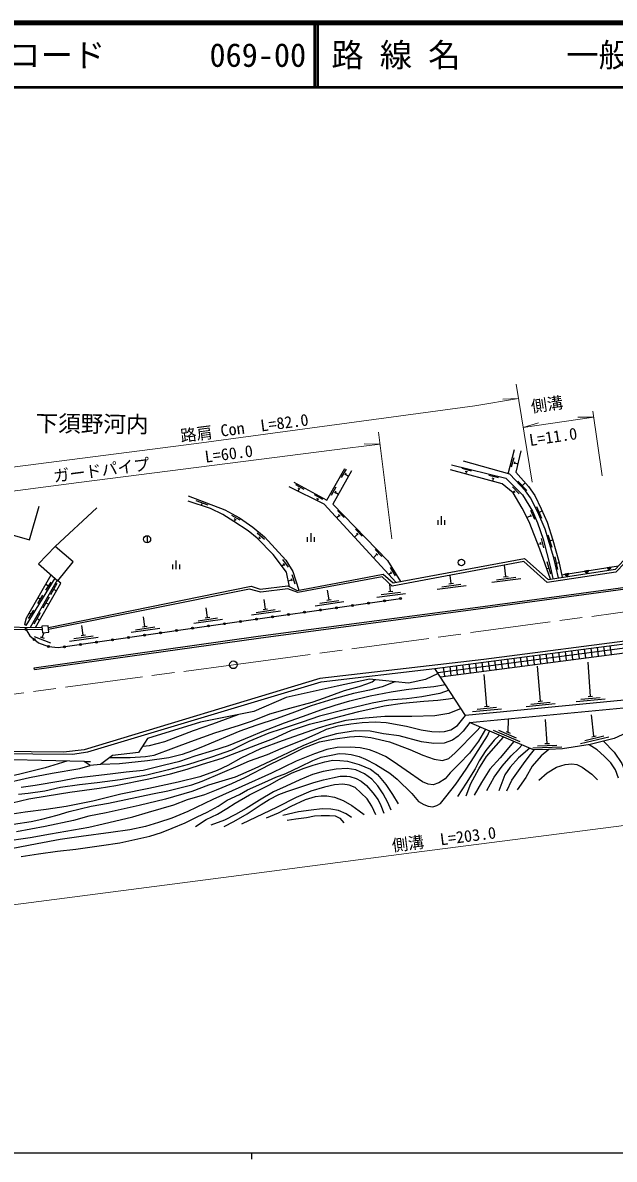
# Model space of a CAD drawing. Units: millimetres at full size, sheet at 1:1000; details may follow other scales. Extents: x 40000 to 680000, y 20000 to 380000.
# Drawn here: x 132621 to 224168, y 204000 to 380000 of the extents above; entities that cross this region are included whole.
import ezdxf
from ezdxf.enums import TextEntityAlignment as Align

# ---------------------------------------------------------------- set-up
doc = ezdxf.new("R2010")
doc.units = ezdxf.units.MM
doc.header["$LTSCALE"] = 1000
doc.linetypes.add('CHAIN', pattern=[18.5, 12, -1.5, 3.5, -1.5])
for name, color, linetype, lineweight in [('M-BGD', 7, 'Continuous', 25), ('M-BMK', 2, 'CHAIN', 13), ('M-BMK-SRVR', 3, 'Continuous', 25), ('M-STR-HTXT', 7, 'Continuous', 13), ('M-TTL', 2, 'Continuous', 140), ('M-TTL-BAND', 7, 'Continuous', 25), ('M-TTL-LINE', 7, 'Continuous', 50)]:
    doc.layers.add(name, color=color, linetype=linetype, lineweight=lineweight)
doc.layers.add('M-BMK-HTXT', color=7, linetype='Continuous')
doc.layers.add('M-TTL-TXT', color=7, linetype='Continuous')
doc.styles.add('ＭＳ ゴシック', font='')
doc.styles.get('ＭＳ ゴシック').set_extended_font_data('MS Gothic')

msp = doc.modelspace()

# ---------------------------------------------------------------- hatches: boundary and pattern name
at = {"layer": 'M-BGD'}
for points in [[(223050, 295611), (223668, 295707, -0.84072)], [(216509, 294601), (217128, 294696, -0.84072)], [(219588, 295076), (220207, 295172, -0.84072)]]:
    msp.add_hatch(color=256, dxfattribs=at).paths.add_polyline_path(points)

# ---------------------------------------------------------------- linework, layer by layer
for p, q in [((207741, 310151), (208732, 313935)), ((208612, 312639), (208221, 311191)), ((208751, 312005), (208660, 311668)), ((208706, 311837), (209230, 311695)), ((182663, 310873), (181918, 309571)), ((182638, 310225), (182464, 309921)), ((182551, 310073), (183042, 309792)), ((202062, 310580), (200607, 310947)), ((201431, 310430), (201092, 310515)), ((201261, 310473), (201173, 310121)), ((206237, 309529), (204782, 309896)), ((176183, 307743), (174867, 308464)), ((181077, 308103), (180332, 306801)), ((205606, 309379), (205267, 309464)), ((205437, 309422), (205334, 309013)), ((209475, 307070), (208411, 308128)), ((209240, 309019), (210613, 307566)), ((209927, 308292), (210399, 308738)), ((175381, 307841), (175185, 307484)), ((175534, 307757), (175227, 307925)), ((179085, 306152), (177770, 306873)), ((178436, 306165), (178130, 306334)), ((178283, 306249), (178148, 306002)), ((181052, 307455), (180878, 307151)), ((180965, 307303), (181480, 307008)), ((208731, 307386), (208531, 307185)), ((208855, 307263), (208607, 307510)), ((161322, 305280), (159451, 305988)), ((160386, 305634), (160238, 305243)), ((212127, 305100), (212912, 303260)), ((166290, 302977), (164974, 303698)), ((165488, 303074), (165321, 302769)), ((165641, 302990), (165334, 303158)), ((181625, 303717), (181212, 303320)), ((182361, 303386), (181320, 304466)), ((181746, 303591), (181503, 303843)), ((196892, 302250), (196892, 302947)), ((197425, 302250), (197425, 303578)), ((197958, 302250), (197958, 302947)), ((211289, 303645), (210655, 303368)), ((211359, 303484), (211219, 303805)), ((211864, 303077), (211264, 304452)), ((212519, 304180), (213026, 304396)), ((170062, 299998), (168916, 300965)), ((177238, 299636), (177238, 300965)), ((185165, 300476), (184124, 301556)), ((151864, 300563), (151864, 299463)), ((169296, 300252), (169084, 300002)), ((169429, 300139), (169162, 300365)), ((176704, 299636), (176704, 300333)), ((177771, 299636), (177771, 300333)), ((184429, 300808), (183950, 300347)), ((184550, 300682), (184307, 300934)), ((212814, 299326), (212355, 299207)), ((212858, 299157), (212770, 299495)), ((213293, 298675), (212916, 300127)), ((213895, 300709), (214488, 298798)), ((214192, 299753), (214666, 299901)), ((137655, 298876), (135084, 296231)), ((187445, 297679), (186896, 297150)), ((188182, 297347), (187141, 298427)), ((187567, 297553), (187324, 297805)), ((155851, 295391), (155851, 296088)), ((156384, 295391), (156384, 296719)), ((156918, 295391), (156918, 296088)), ((173076, 296106), (172741, 295847)), ((173772, 295696), (172854, 296883)), ((173183, 295967), (172969, 296244)), ((207394, 294226), (207166, 296017)), ((214366, 294591), (213777, 296503)), ((214968, 297271), (215404, 295319)), ((215186, 296295), (215624, 296393)), ((216004, 294523), (224806, 295882)), ((223668, 295707), (223050, 295611)), ((174770, 293080), (174320, 294511)), ((189676, 294819), (189276, 294566)), ((190330, 294346), (189528, 295614)), ((189769, 294671), (189582, 294967)), ((198921, 293144), (198757, 294426)), ((205945, 293738), (208920, 294119)), ((207047, 294182), (207742, 294270)), ((214072, 295547), (213736, 295444)), ((217128, 294696), (216509, 294601)), ((220207, 295172), (219588, 295076)), ((137933, 293665), (133762, 286367)), ((136603, 292753), (136174, 293016)), ((136211, 292113), (136995, 293393)), ((137897, 293140), (136905, 291404)), ((137401, 292272), (137826, 292029)), ((174259, 293705), (173747, 293544)), ((174311, 293538), (174207, 293872)), ((189563, 291948), (189419, 293076)), ((196765, 292263), (201229, 292834)), ((197471, 292656), (200447, 293036)), ((198574, 293099), (199268, 293188)), ((205239, 293346), (209702, 293916)), ((134959, 290069), (135742, 291348)), ((135351, 290708), (134979, 290936)), ((136704, 291053), (135712, 289317)), ((170179, 289205), (169965, 290690)), ((178580, 290116), (181549, 290546)), ((179675, 290578), (180368, 290678)), ((180022, 290628), (179807, 292113)), ((187407, 291068), (191871, 291638)), ((188113, 291461), (191089, 291841)), ((189216, 291904), (189910, 291993)), ((133532, 287740), (134316, 289019)), ((136208, 290185), (136643, 289936)), ((161216, 287912), (161003, 289397)), ((168038, 288290), (172492, 288933)), ((168738, 288694), (171707, 289123)), ((169833, 289155), (170526, 289255)), ((177881, 289712), (182335, 290356)), ((133924, 288380), (133618, 288567)), ((135307, 288608), (134315, 286871)), ((134811, 287739), (135257, 287484)), ((151522, 286519), (151308, 288003)), ((159075, 286998), (163529, 287638)), ((159774, 287402), (162744, 287829)), ((160870, 287862), (161563, 287962)), ((125874, 286131), (135612, 286044)), ((125903, 286508), (135587, 286335)), ((135630, 284800), (135933, 285570)), ((141638, 285098), (142331, 285198)), ((141984, 285148), (141771, 286633)), ((149380, 285605), (153834, 286245)), ((150080, 286008), (153049, 286435)), ((151175, 286469), (151868, 286569)), ((134404, 284959), (136917, 283973)), ((135305, 284928), (135956, 284672)), ((139843, 284234), (144297, 284874)), ((140542, 284637), (143512, 285064)), ((196418, 280007), (232756, 284752)), ((232846, 284065), (196872, 279310)), ((197258, 278719), (232936, 283378)), ((222737, 282046), (222555, 283420)), ((223728, 282175), (223547, 283549)), ((208854, 280233), (208673, 281607)), ((209846, 280362), (209664, 281736)), ((210838, 280492), (210656, 281866)), ((211829, 280621), (211648, 281995)), ((212821, 280751), (212639, 282125)), ((213812, 280880), (213631, 282254)), ((214804, 281010), (214622, 282384)), ((215795, 281139), (215614, 282513)), ((216787, 281269), (216605, 282643)), ((217779, 281398), (217597, 282772)), ((218770, 281528), (218589, 282902)), ((219762, 281657), (219580, 283031)), ((220753, 281787), (220572, 283161)), ((221745, 281916), (221563, 283290)), ((134450, 279840), (134412, 280114)), ((197947, 278809), (197765, 280183)), ((198939, 278938), (198757, 280312)), ((199930, 279068), (199749, 280442)), ((200922, 279197), (200740, 280571)), ((201913, 279327), (201732, 280701)), ((202905, 279456), (202723, 280830)), ((203896, 279586), (203715, 280960)), ((204888, 279715), (204706, 281089)), ((205880, 279844), (205698, 281219)), ((206871, 279974), (206690, 281348)), ((207863, 280103), (207681, 281478)), ((212728, 274940), (212304, 280362)), ((220468, 275681), (220109, 281001)), ((204436, 274146), (204050, 279082)), ((211263, 274499), (214250, 274784)), ((212379, 274907), (213076, 274974)), ((218285, 274869), (222765, 275298)), ((219003, 275240), (221990, 275525)), ((220119, 275648), (220816, 275714)), ((202253, 273335), (206733, 273764)), ((202971, 273705), (205958, 273991)), ((204087, 274113), (204784, 274180)), ((210545, 274129), (215025, 274557)), ((221014, 269501), (220664, 272811)), ((207745, 270113), (207810, 272207)), ((213791, 268384), (213549, 272082)), ((205440, 270444), (209579, 268678)), ((206248, 270425), (209007, 269248)), ((207423, 270250), (208067, 269975)), ((218965, 268394), (223342, 269442)), ((219625, 268860), (222542, 269559)), ((220673, 269420), (221354, 269583)), ((211566, 267700), (216062, 267869)), ((212304, 268028), (215302, 268140)), ((213442, 268371), (214141, 268397)), ((142120, 265607), (143110, 265576))]:
    msp.add_line(p, q, dxfattribs=at)
for points in [[(209729, 313731), (208911, 310397), (210908, 308170), (211867, 306789), (212877, 304731), (213798, 302646), (214668, 299896), (215584, 296589), (216084, 294126)], [(198987, 311562), (207366, 309453), (209944, 306886), (211524, 304358), (212308, 302563), (213155, 300009), (214305, 295572), (214667, 293911)], [(215513, 294039), (214819, 297149), (213452, 301559), (212326, 304194), (211188, 306419), (210408, 307533), (208005, 310077), (200845, 312096)], [(174565, 308855), (179676, 306053), (182483, 310955)], [(183491, 310591), (180618, 305472), (189061, 296711), (191111, 293470)], [(214310, 293857), (212637, 298480), (210994, 302707), (209907, 304829), (208542, 307176), (206824, 308616), (198848, 310741)], [(190407, 293339), (179248, 305452), (173843, 308156)], [(158202, 306739), (163901, 304582), (166152, 303349), (168254, 301864), (170013, 300380), (173316, 296766), (174429, 295034), (175338, 292140)], [(128260, 306178), (127012, 301823), (133674, 299913), (135177, 305155)], [(135084, 296231), (138056, 293554), (140427, 296508), (137655, 298876), (144075, 304875)], [(173930, 292667), (173466, 294891), (171375, 297646), (168918, 300172), (167502, 301304), (165308, 302778), (163593, 303864), (161696, 304754), (158225, 305917)], [(285481, 303158), (247589, 297593), (244848, 299839), (225818, 296376), (224399, 294908), (213769, 293320), (210163, 296585), (189788, 292728), (188243, 294186), (175196, 291745), (173653, 292336), (169444, 291808), (167706, 292303), (136618, 286015)], [(134412, 280114), (169050, 284985), (203060, 289517), (241109, 294668), (286063, 300749)], [(134450, 279840), (169088, 284711), (203097, 289243), (241147, 294394), (286086, 300473)], [(136588, 286367), (167970, 292730), (169378, 292272), (173632, 292811), (175108, 292097), (181117, 293238), (188424, 294613), (189940, 293252), (210275, 297043), (213964, 293805), (224343, 295377), (225596, 296744), (245092, 300233), (247676, 298042), (252538, 298661)], [(137588, 293975), (133106, 286657), (132955, 286851), (133204, 287846), (137019, 294488)], [(134617, 286352), (138494, 293211), (138060, 293560)], [(286657, 290971), (271111, 288750), (269203, 288517), (268185, 289788), (248315, 287268), (228585, 284615), (203978, 281400), (178607, 278429), (142142, 267386), (138953, 267035), (118918, 267267), (99143, 267632), (80170, 264962), (66472, 263165)], [(133115, 286066), (133722, 285050), (135047, 283998), (136600, 283412), (138110, 283227), (159242, 286279), (191068, 290828)], [(79943, 264616), (99574, 267255), (127998, 266838), (140320, 266710), (142693, 267098), (178828, 277952), (196418, 280007)], [(245514, 275458), (241816, 276363), (238367, 276725), (235866, 276942), (232966, 276960), (231585, 275637), (201165, 272725), (196418, 280007)], [(196928, 279225), (194946, 278311), (192334, 277737), (186293, 278368), (181302, 277258), (173403, 275519), (168366, 273355), (160118, 271664), (151946, 269164), (150560, 266973), (146506, 266532), (144637, 265146), (143042, 264992), (142120, 265607), (124488, 266009)], [(146107, 266236), (149262, 266196), (151640, 266348), (152952, 266559), (156022, 267719), (158624, 268704), (162338, 270027), (166188, 271248), (168195, 271886), (170876, 272960), (173971, 273846), (177408, 274802), (179344, 275452), (182404, 276598), (184683, 277189), (185864, 277601), (186702, 277943), (187145, 278279)], [(198594, 276669), (197191, 276123), (194389, 275624), (192051, 275308), (189187, 275112), (186691, 274637), (182646, 273626), (178575, 272600), (175860, 271676), (172618, 270579), (170695, 269983), (167635, 268678), (164920, 267377), (161846, 266277), (158279, 265122), (155170, 264329), (151822, 263490), (147701, 262783), (144158, 262308), (141427, 261978), (138456, 261589), (136064, 260992), (133471, 260639), (131950, 260469)], [(132373, 261604), (134559, 261942), (138504, 262625), (140902, 263075), (143069, 263318), (146156, 263686), (148652, 264002), (151282, 264257), (154575, 265086), (156912, 265658), (159311, 266485), (162055, 267279), (164478, 268082), (167952, 269522), (169680, 270263), (173142, 271605), (175930, 272590), (178894, 273629), (180951, 274334), (183228, 274991), (186375, 275747), (189625, 276379), (191950, 276744), (194149, 277012), (196219, 277195), (198053, 277499)], [(190227, 277957), (188271, 277177), (186299, 276633), (183821, 276102), (180609, 275239), (177242, 274235), (174693, 273257), (171987, 272239), (168716, 271164), (166225, 270291), (160827, 268024), (158868, 267246), (157282, 266666), (155240, 266159), (151909, 265697), (147586, 265249), (144637, 265146)], [(130999, 259202), (133580, 259834), (136417, 260260), (139904, 260834), (144438, 261445), (147031, 261883), (152149, 262893), (155497, 263708), (158094, 264418), (160456, 265184), (163493, 266124), (165770, 267012), (169364, 268401), (171422, 269167), (174212, 270434), (175466, 270860), (177016, 271386), (179329, 271958), (181865, 272640), (184653, 273321), (188542, 274200), (191403, 274626), (194709, 274919), (196852, 275102), (198520, 275284), (199369, 275480)], [(200463, 273801), (198554, 273019), (196375, 272679), (192816, 272591), (188639, 272566), (185608, 272323), (182646, 271967), (180053, 271287), (178357, 270748), (172754, 268776), (169438, 267556), (166382, 266109), (164371, 264999), (162711, 264229), (160008, 263244), (156693, 262403), (152161, 261417), (147812, 260515), (143451, 259443), (139333, 258615), (136249, 258188), (132997, 257737), (130964, 257420)], [(151185, 267961), (152215, 268051), (154628, 268684), (159063, 270387), (162040, 271416), (165966, 272863)], [(131194, 255875), (133935, 256303), (135580, 256667), (137932, 257309), (139803, 257861), (143211, 258666), (145888, 259157), (148551, 259696), (152726, 260615), (155099, 261029), (158770, 261959), (160365, 262536), (163557, 263895), (165972, 264939), (167730, 265704), (170498, 266686), (172633, 267590), (176114, 269022), (178327, 270004), (179621, 270594), (181454, 271146), (183419, 271448), (185164, 271649), (187161, 271724), (188869, 271649), (191989, 271045), (194303, 270506), (195923, 270255), (197066, 270205), (197920, 270242), (198887, 270518), (199929, 271196), (201165, 272725)], [(201816, 271622), (200783, 270305), (200003, 269526), (199111, 268911), (197818, 268422), (196261, 268359), (194352, 268660), (190882, 269575), (188433, 269876), (186394, 270278), (184134, 270328), (181205, 269863), (178969, 269273), (175978, 268004), (172697, 266470), (168423, 264459), (165494, 263152), (161372, 261933), (158785, 260967), (154711, 259772), (150636, 258765), (145535, 257671), (142860, 257145), (140496, 256479), (136085, 255549), (131674, 254731)], [(129489, 253204), (133757, 253850), (136909, 254405), (142866, 255453), (145047, 255957), (149653, 257042), (152099, 257747), (156001, 258911), (158132, 259717), (160781, 260500), (162622, 261231), (164971, 262193), (167102, 263187), (170850, 265143), (173765, 266545), (176124, 267705), (177486, 268246), (178557, 268637), (180982, 269104), (183176, 269394), (184752, 269495), (186492, 269318), (189398, 268624), (192514, 267439), (194543, 266558), (196287, 265938), (197560, 265736), (198556, 266038), (199552, 266945), (202898, 270328), (203419, 270938)], [(204215, 270599), (203137, 268739), (201775, 266896), (200173, 265244), (198797, 263819), (198003, 262937), (197020, 262282), (196162, 261993), (195368, 262068), (194511, 262433), (191975, 264185), (189941, 265611), (188743, 266354), (187394, 267009), (186272, 267399), (184823, 267727), (183291, 267829), (181287, 267778), (179673, 267438), (177753, 266807), (174927, 265647), (171104, 263780), (166524, 261749), (162020, 259692), (158169, 257861), (155696, 256814), (153654, 256172), (151645, 255514), (149187, 255023), (146257, 254619), (141652, 253963), (138400, 253497), (134865, 252865), (130817, 252095)], [(132395, 250891), (135080, 251275), (137988, 251708), (140858, 252026), (144797, 252590), (147667, 252998), (149491, 253431), (152276, 254021), (154113, 254594), (155758, 255257), (157750, 256115), (159612, 257032), (161143, 257758), (162856, 258655), (164234, 259585), (166147, 260464), (167400, 261195), (170093, 262420), (171815, 263172), (173346, 263758), (175620, 264808), (177495, 265738), (178783, 266286), (180378, 266579), (181571, 266835), (182553, 266809), (183459, 266695), (184684, 266376), (185691, 265969), (187287, 265139), (189444, 263772), (190567, 262880), (192865, 260620), (193873, 259421), (194677, 258936), (195353, 258669), (196105, 258592), (196705, 258758), (197253, 259115), (198124, 260124), (199668, 262076), (201226, 264424), (202490, 266301), (203741, 268267), (204544, 269554), (204871, 270319)], [(206397, 269668), (205565, 268891), (204302, 267311), (203255, 265688), (202618, 264440), (201238, 262253), (199899, 260164)], [(201240, 260267), (201992, 262178), (203230, 264437), (204417, 266389), (205872, 268086), (207050, 269389)], [(208651, 268707), (206511, 266173), (204929, 264398), (203627, 262332), (202505, 260408)], [(204431, 261108), (205566, 263162), (206829, 264869), (208221, 266479), (209408, 267600), (209927, 268162)], [(211100, 267662), (209344, 266185), (208082, 264707), (207252, 263531), (206296, 261072)], [(224814, 263019), (224340, 264287), (223635, 265375), (222598, 266411), (221548, 267383), (220269, 268192)], [(222488, 268749), (224149, 267026), (225327, 265310), (225852, 264006), (226249, 263136)], [(159347, 255510), (160984, 256637), (162741, 257454), (164191, 258314), (165479, 259145), (167735, 260435), (170797, 261993), (172361, 262879), (174329, 263850), (176175, 264590), (177589, 265021), (179396, 265545), (180622, 265801), (181699, 265761), (182858, 265640), (184691, 265141), (186456, 264415), (187507, 263579), (188828, 262029), (189866, 260508), (190714, 259028)], [(207558, 261059), (208324, 262728), (210098, 265241), (211004, 266426), (211819, 267430)], [(214049, 267448), (212853, 266490), (211450, 264859), (210494, 263135), (209116, 261211)], [(101191, 258183), (102655, 258458), (106814, 258537), (109992, 258582), (114061, 259022), (118660, 259821), (124523, 260881), (129167, 262099), (133666, 263136), (137150, 263800), (141433, 264488), (143042, 264992)], [(139438, 265668), (136115, 264628), (131974, 263574), (129110, 262988), (126484, 262582), (123575, 262266), (119957, 261568), (116338, 260835), (113373, 260530), (107286, 260068), (103862, 259674), (101916, 259459)], [(189637, 258086), (189138, 259230), (188398, 260575), (187563, 261853), (186660, 262862), (185489, 263696), (184166, 264317), (182819, 264492), (181136, 264411), (179129, 264048), (177469, 263589), (175516, 262768), (173386, 261771), (171447, 260897), (169263, 259590), (167224, 258293), (165568, 257365), (163871, 256531), (161716, 255737)], [(212500, 262728), (213788, 263861), (215217, 264728), (216571, 265149), (217617, 265213), (218395, 265136), (219211, 264728), (220717, 263632), (221584, 262740)], [(163805, 255523), (165300, 256304), (167347, 257514), (169504, 258917), (170783, 259697), (172265, 260477), (173504, 260961), (176123, 261854), (177658, 262365), (179193, 262769), (180553, 263078), (181752, 263307), (182762, 263320), (183247, 263280), (184223, 262983), (184977, 262566), (185812, 261894), (186808, 260723), (187630, 259645), (188048, 258798), (188506, 257574)], [(187250, 257345), (186658, 258663), (185944, 259834), (184947, 260748), (184045, 261569), (183143, 261946), (182173, 262067), (180880, 261986), (179318, 261636), (177226, 261016), (174932, 260017), (171996, 258551), (166488, 255901)], [(170342, 256871), (172201, 257624), (174167, 258687), (176376, 259696), (177951, 260167), (178800, 260288), (179689, 260301), (180860, 260086), (182227, 259573), (183546, 258807), (184691, 257973), (185445, 257381)], [(183477, 256922), (182682, 257500), (181484, 258012), (180299, 258227), (178965, 258281), (177282, 258038), (175275, 257783), (172865, 257218)], [(173551, 256505), (174871, 256693), (176514, 256922), (177794, 257204), (178804, 257231), (180097, 257258), (180959, 257164), (181672, 256828), (182332, 256074)]]:
    msp.add_lwpolyline(points, dxfattribs=at)
for points in [[(135654, 285546), (136651, 285631), (136565, 286628), (135569, 286542)], [(201786, 271635), (231005, 274412), (230235, 273154), (228058, 271110), (226648, 270283), (224131, 269174), (220432, 268217), (216151, 267560), (214049, 267448), (211646, 267429)]]:
    msp.add_lwpolyline(points, close=True, dxfattribs=at)
for centre, radius in [((151864, 300013), 550), ((200507, 296415), 500), ((188593, 290474), 150), ((191068, 290828), 150), ((176219, 288706), 150), ((178693, 289059), 150), ((181168, 289413), 150), ((183643, 289767), 150), ((186118, 290120), 150), ((163844, 286937), 150), ((166319, 287291), 150), ((168794, 287644), 150), ((171269, 287998), 150), ((173744, 288352), 150), ((133115, 286066), 150), ((151472, 285157), 150), ((153946, 285514), 150), ((156420, 285872), 150), ((158895, 286229), 150), ((161370, 286583), 150), ((134406, 284507), 150), ((136621, 283409), 150), ((139100, 283370), 150), ((141574, 283728), 150), ((144049, 284085), 150), ((146523, 284442), 150), ((148997, 284800), 150)]:
    msp.add_circle(centre, radius, dxfattribs=at)
for centre in [(223351, 295713), (216810, 294703), (219889, 295178)]:
    msp.add_arc(centre, 318, 198.67147, 358.8892, dxfattribs=at)
at = {"layer": 'M-BMK'}
msp.add_lwpolyline([(65830, 267357), (91939, 270769), (120902, 274650), (165228, 280576), (202364, 285603), (252530, 292369), (264222, 293885), (304529, 299059), (346150, 304441), (357479, 305638), (363573, 306096), (374421, 306712), (382389, 306894), (395072, 306937), (410679, 306219), (425284, 304805), (434884, 303442), (450917, 300425), (463215, 297510)], dxfattribs=at)
at = {"layer": 'M-BMK-SRVR'}
msp.add_circle((165228, 280576), 600, dxfattribs=at)
at = {"layer": 'M-STR-HTXT'}
for p, q in [((211463, 308875), (208988, 324024)), ((209353, 321785), (206899, 321730)), ((220990, 318927), (210082, 317325)), ((220990, 318927), (218535, 318911)), ((222279, 309809), (220860, 319847)), ((210082, 317325), (212438, 318016)), ((189720, 300058), (187691, 316600)), ((187917, 314759), (185463, 314802))]:
    msp.add_line(p, q, dxfattribs=at)
for points in [[(129425, 310957), (159494, 314842), (202589, 320679), (209353, 321785)], [(129920, 307318), (141303, 308793), (182863, 314139), (187917, 314759)], [(70698, 235557), (103839, 239821), (129972, 243221), (166051, 247949), (192766, 251467), (255721, 259538), (271231, 261686)]]:
    msp.add_lwpolyline(points, dxfattribs=at)
at = {"layer": 'M-TTL'}
msp.add_line((680000, 380000), (40000, 380000), dxfattribs=at)
at = {"layer": 'M-TTL-BAND'}
for p, q in [((40000, 205000), (579000, 205000)), ((168000, 205000), (168000, 204000))]:
    msp.add_line(p, q, dxfattribs=at)
at = {"layer": 'M-TTL-LINE'}
for p, q in [((177750, 380000), (177750, 370000)), ((178250, 380000), (178250, 370000)), ((40000, 370000), (680000, 370000))]:
    msp.add_line(p, q, dxfattribs=at)

# ---------------------------------------------------------------- texts
at = {"layer": 'M-BMK-HTXT', "style": 'ＭＳ ゴシック'}
msp.add_text('下須野河内', height=2566, rotation=359.308, dxfattribs=at).set_placement((134576, 315948), align=Align.BOTTOM_LEFT)
at = {"layer": 'M-STR-HTXT', "style": 'ＭＳ ゴシック'}
for s, rotation, p in [('側溝', 8.355, (211497, 319082)), ('路肩 Con  L=82.0', 7.362, (157213, 314547)), ('L=11.0', 8.355, (211221, 313894)), ('L=60.0', 7.329, (160985, 311325)), ('ガードパイプ', 7.329, (137549, 308311)), ('側溝\u3000L=203.0', 7.306, (189945, 251105))]:
    msp.add_text(s, height=1833, rotation=rotation, dxfattribs=at).set_placement(p, align=Align.BOTTOM_LEFT)
at = {"layer": 'M-TTL-TXT', "style": 'ＭＳ ゴシック'}
for s, p in [('図面コード', (120380, 375000)), ('069-00', (161521, 375000)), ('路 線 名', (180380, 375000)), ('一般国道376号', (216734, 375000))]:
    msp.add_text(s, height=3666, dxfattribs=at).set_placement(p, align=Align.MIDDLE_LEFT)

doc.saveas('drawing.dxf')
